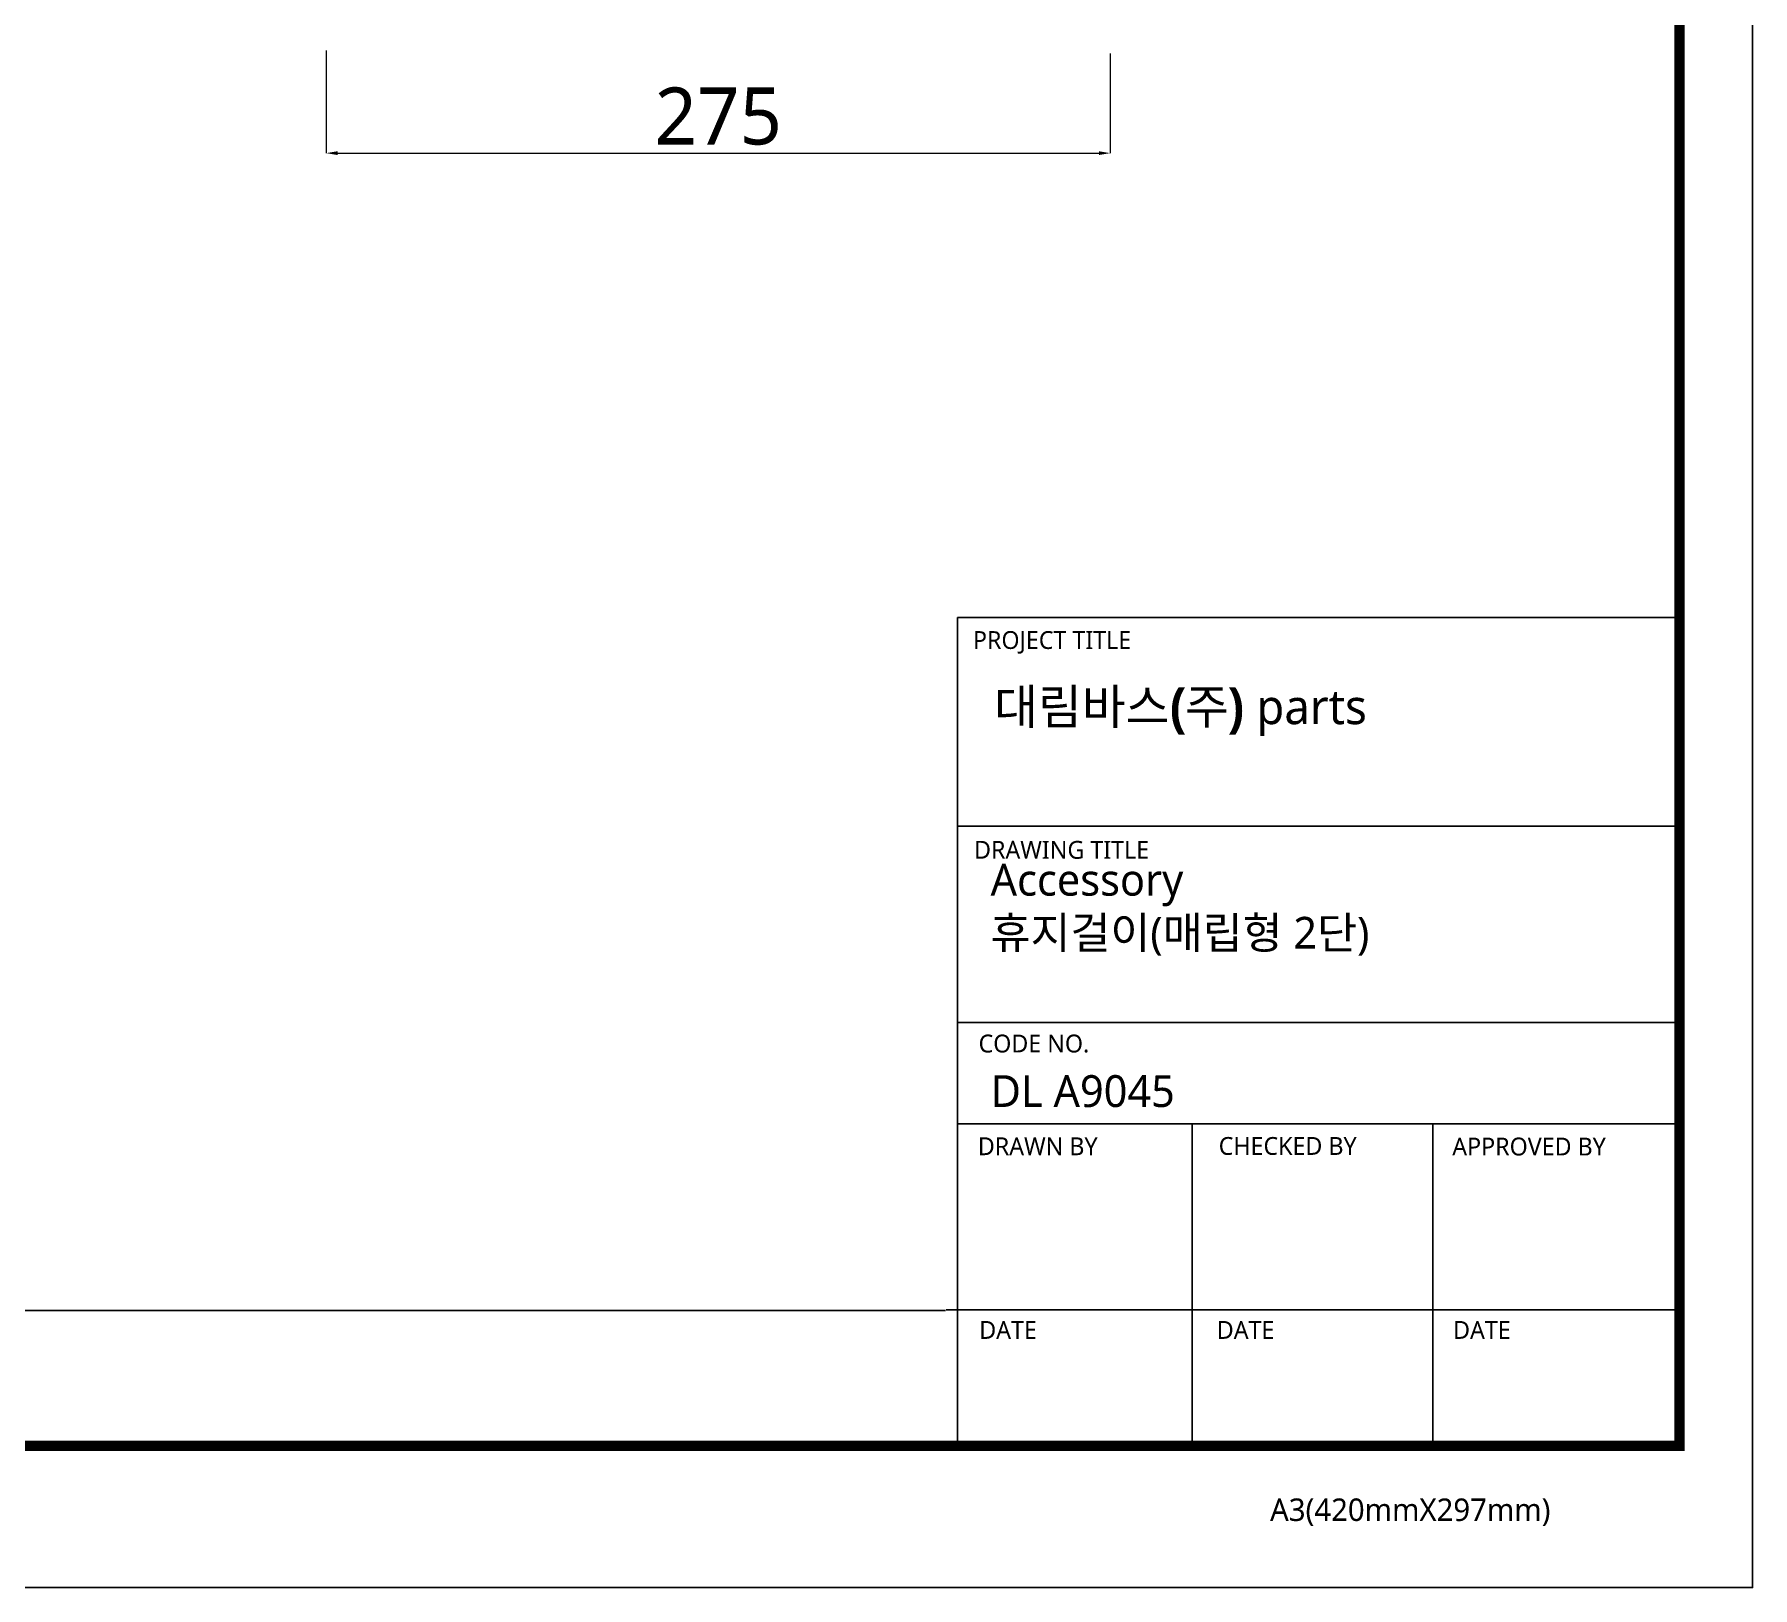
# Model space of a CAD drawing. Extents: x 16296675254 to 16296676838, y -37409619146 to -37409617986.
# Drawn here: x 16296676236 to 16296676838, y -37409619146 to -37409618602 of the extents above; entities that cross this region are included whole.
import ezdxf

# ---------------------------------------------------------------- set-up
doc = ezdxf.new("R2010")
doc.units = 0
doc.header["$LTSCALE"] = 10
doc.header["$MEASUREMENT"] = 0
doc.header["$PDMODE"] = 3
doc.header["$PDSIZE"] = -10
doc.layers.get('0').update_dxf_attribs({"linetype": 'CONTINUOUS'})
doc.layers.get('DEFPOINTS').update_dxf_attribs({"linetype": 'CONTINUOUS'})
doc.styles.add('Daelim Dimension', font='NanumGothic.ttf')
doc.dimstyles.new('DEFAULT', dxfattribs={"dimscale": 2, "dimtxt": 2, "dimasz": 2, "dimexe": 0, "dimexo": 2, "dimgap": 1, "dimtad": 1, "dimdec": 1, "dimzin": 9, "dimdsep": 46, "dimtxsty": 'Daelim Dimension', "dimcen": 0.5, "dimclrd": 252, "dimclre": 252, "dimclrt": 3, "dimadec": 1, "dimazin": 0, "dimtfac": 1, "dimtdec": 1, "dimtix": 1, "dimtmove": 0, "dimatfit": 3, "dimfxl": 1, "dimtolj": 1, "dimtzin": 1, "dimlwd": 9, "dimlwe": 9, "dimarcsym": 0})

# ---------------------------------------------------------------- blocks, each defined once
blk = doc.blocks.new('*D6')
at = {"color": 5, "lineweight": 9, "transparency": 16777216}
for p, q in [((16296676337.878071, -37409618607.203041), (16296676337.878071, -37409618643.220284)), ((16296676612.878071, -37409618608.244698), (16296676612.878071, -37409618643.220284)), ((16296676341.878071, -37409618643.220284), (16296676608.878071, -37409618643.220284))]:
    blk.add_line(p, q, dxfattribs=at)
at = {"color": 5, "transparency": 16777216}
for points in [[(16296676341.878071, -37409618642.553619), (16296676341.878071, -37409618643.886948), (16296676337.878071, -37409618643.220284)], [(16296676608.878071, -37409618642.553619), (16296676608.878071, -37409618643.886948), (16296676612.878071, -37409618643.220284)]]:
    blk.add_solid(points, dxfattribs=at)
at = {"layer": 'DEFPOINTS', "color": 0, "transparency": 16777216}
for p in [(16296676337.878071, -37409618603.203041), (16296676612.878071, -37409618604.244698), (16296676612.878071, -37409618643.220284)]:
    blk.add_point(p, dxfattribs=at)
at = {"color": 7, "transparency": 16777216, "insert": (16296676475.378071, -37409618630.333313), "char_height": 20, "attachment_point": 5, "style": 'Daelim Dimension'}
blk.add_mtext('\\A1;275', dxfattribs=at)

msp = doc.modelspace()

# ---------------------------------------------------------------- linework, layer by layer
at = {"color": 5, "ltscale": 40}
for p, q in [((16296676812.538771, -37409618806.115662), (16296676559.339491, -37409618806.115662)), ((16296676812.538771, -37409618879.3013), (16296676559.339491, -37409618879.3013)), ((16296676812.538771, -37409618879.3013), (16296676559.339491, -37409618879.3013)), ((16296676812.538771, -37409618948.14711), (16296676559.339491, -37409618948.14711)), ((16296676812.538771, -37409618948.14711), (16296676559.339491, -37409618948.14711)), ((16296676812.538771, -37409618983.654922), (16296676559.339491, -37409618983.654922)), ((16296676812.538771, -37409618983.654922), (16296676559.339491, -37409618983.654922)), ((16296676641.58082, -37409618983.654922), (16296676641.58082, -37409619096.688278)), ((16296676725.984261, -37409618983.654922), (16296676725.984261, -37409619096.688278)), ((16296676812.538771, -37409619048.949989), (16296676555.33732, -37409619048.949989)), ((16296676812.538771, -37409619048.949989), (16296676561.31217, -37409619048.949989)), ((16296676812.538771, -37409619096.688278), (16296676595.54632, -37409619096.688278))]:
    msp.add_line(p, q, dxfattribs=at)
at = {"color": 5, "ltscale": 0.5}
msp.add_line((16296676559.339491, -37409618806.115662), (16296676559.339491, -37409619098.219856), dxfattribs=at)
at = {"color": 5}
msp.add_line((16296675279.370489, -37409619049.131042), (16296676555.03266, -37409619049.131042), dxfattribs=at)
at = {"ltscale": 0.5}
msp.add_lwpolyline([(16296675253.89509, -37409619146.39447), (16296676838.168699, -37409619146.39447), (16296676838.168699, -37409617985.567291), (16296675253.89509, -37409617985.567291)], close=True, dxfattribs=at)
at = {"color": 5, "linetype": 'ByBlock', "lineweight": 200, "const_width": 3.6504}
msp.add_lwpolyline([(16296675279.370489, -37409619096.688911), (16296676812.53849, -37409619096.688911), (16296676812.53849, -37409618012.520103), (16296675279.370489, -37409618012.520103)], close=True, dxfattribs=at)

# ---------------------------------------------------------------- texts
at = {"color": 5, "ltscale": 40, "style": 'Daelim Dimension'}
for s, height, p in [('PROJECT TITLE', 6.25194582, (16296676564.69964, -37409618817.136147)), ('DRAWING TITLE', 6.25194582, (16296676565.100479, -37409618890.718224)), ('CODE NO.', 6.2519458, (16296676566.668301, -37409618958.669159)), ('DRAWN BY', 6.2519458, (16296676566.42313, -37409618994.706871)), ('CHECKED BY', 6.2519458, (16296676650.893801, -37409618994.596001)), ('APPROVED BY', 6.25194582, (16296676732.81702, -37409618994.797958)), ('DATE', 6.2519458, (16296676566.911449, -37409619059.143707)), ('DATE', 6.2519458, (16296676650.228991, -37409619059.143707)), ('DATE', 6.2519458, (16296676733.104509, -37409619059.143707)), ('A3(420mmX297mm)', 7.89063486, (16296676668.919729, -37409619123.010002))]:
    msp.add_text(s, height=height, dxfattribs=at).set_placement(p)
at = {"attachment_point": 1, "style": 'Daelim Dimension'}
for s, insert, char_height, width in [('{\\fPretendard Variable SemiBold|b0|i0|c129|p2;\\C7;대림바스(주)} parts', (16296676572.136021, -37409618831.255531), 12.25561153, 196.9754091), (' Accessory\\P 휴지걸이(매립형 2단)', (16296676567.10924, -37409618892.510353), 11.16146304, 193.02317701), ('DL A9045', (16296676570.944839, -37409618966.639503), 11.161463, 187.83600983)]:
    msp.add_mtext(s, dxfattribs=dict(at, insert=insert, char_height=char_height, width=width))

# ---------------------------------------------------------------- dimensions: what is measured, and where the dimension line sits
at = {"color": 5}
dim = msp.add_linear_dim(base=(16296676612.878071, -37409618643.220284), p1=(16296676337.878071, -37409618603.203041), p2=(16296676612.878071, -37409618604.244698), dimstyle='DEFAULT', override={"dimtxt": 10, "dimclrd": 5, "dimclre": 5, "dimclrt": 7}, dxfattribs=at)
dim.commit()
dim.dimension.update_dxf_attribs({"geometry": '*D6', "text_midpoint": (16296676475.378071, -37409618630.333313)})

doc.saveas('drawing.dxf')
